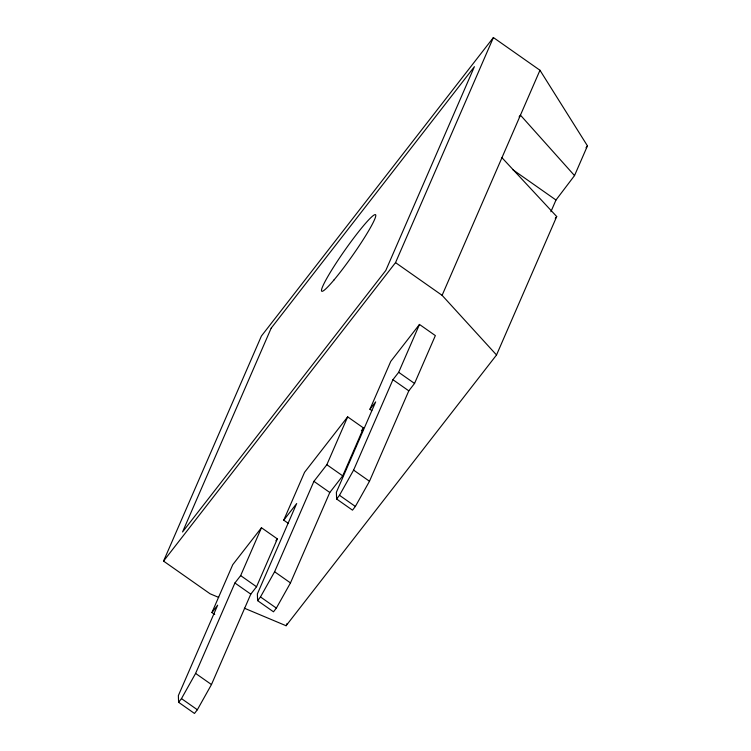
<?xml version="1.0" encoding="UTF-8"?>
<svg xmlns="http://www.w3.org/2000/svg" width="751" height="751" viewBox="0 0 751 751"><rect width="100%" height="100%" fill="white"/><g stroke="black" fill="none" stroke-linecap="round" stroke-linejoin="round"><path stroke-width="1.13" d="M218.682 597.402L210.12 593.806L163.549 561.1L261.414 336.026L493.398 37.55L539.969 70.256L587.451 145.863L574.524 175.593L555.984 200.019L550.896 211.726M211.932 612.563L232.744 564.696L261.47 527.737L277.344 538.889L256.532 586.756L250.787 594.144L211.472 684.555L197.353 709.751L194.481 713.45L178.607 702.298L178.362 695.586L217.677 605.175L211.932 612.563L214.73 614.534M178.607 702.298L181.479 698.608L195.598 673.412L234.913 582.992L240.658 575.604L261.47 527.737M163.549 561.1L395.533 262.625L493.398 37.55M283.747 520.161L304.559 472.295L347.657 416.852L363.531 427.995L342.719 475.862L329.792 492.496L290.477 582.907L276.359 608.103L273.486 611.802L257.612 600.65L257.368 593.938L296.683 503.527L283.747 520.161L288.422 523.438M257.612 600.65L260.484 596.951L274.603 571.755L313.918 481.344L326.845 464.709L347.657 416.852M369.933 409.267L390.745 361.4L419.48 324.441L435.355 335.594L414.543 383.451L408.797 390.849L369.483 481.26L355.364 506.456L352.491 510.154L336.617 499.002L336.373 492.29L375.678 401.879L369.933 409.267L371.801 410.581M336.617 499.002L339.49 495.303L353.608 470.107L392.923 379.696L398.668 372.308L419.48 324.441M244.357 608.197L286.084 625.733L287.013 623.593M286.084 625.733L496.524 354.979L442.104 295.331L539.969 70.256M496.524 354.979L556.716 216.541L501.95 157.691M519.101 116.921L520.452 115.147L574.524 175.593M275.908 540.739L277.344 538.889M361.372 430.774L363.531 427.995M586.015 147.712L587.451 145.863M555.261 218.353L556.716 216.541M512.849 169.726L555.984 200.019M395.533 262.625L442.104 295.331M398.668 372.308L414.543 383.451M392.923 379.696L408.797 390.849M353.608 470.107L369.483 481.26M326.845 464.709L342.719 475.862M339.49 495.303L355.364 506.456M313.918 481.344L329.792 492.496M274.603 571.755L290.477 582.907M240.658 575.604L256.532 586.756M260.484 596.951L276.359 608.103M234.913 582.992L250.787 594.144M195.598 673.412L211.472 684.555M181.479 698.608L197.353 709.751M271.158 328.187L182.54 531.98L385.798 270.473L474.407 66.67L271.158 328.187M333.904 280.057A46.787 4.666 -54.9 0 0 375.772 215.866A46.787 4.666 -54.9 0 0 336.241 262.934A46.787 4.666 -54.9 0 0 333.904 280.057"/></g></svg>
